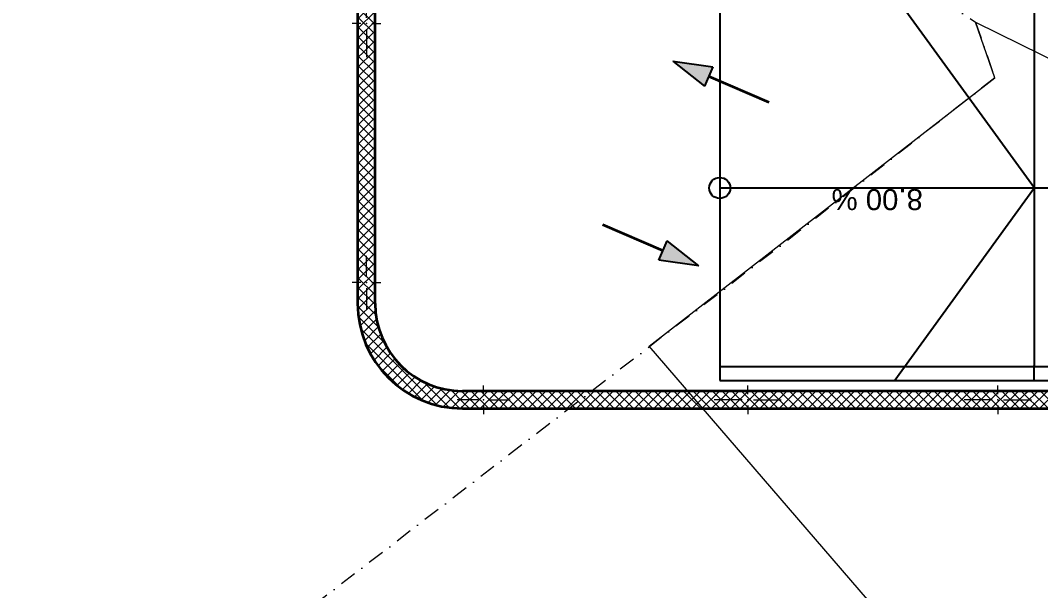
# Model space of a CAD drawing. Header units: millimetres. Extents: x -38220 to 93650, y -79022 to 35214.
# Drawn here: x -495 to 14085, y -27550 to -19407 of the extents above; entities that cross this region are included whole.
import ezdxf
from ezdxf.enums import TextEntityAlignment as Align

# ---------------------------------------------------------------- set-up
doc = ezdxf.new("R2010")
doc.units = ezdxf.units.MM
doc.header["$MEASUREMENT"] = 0
doc.linetypes.add('Dot & Dashed', pattern=[502.708322, 238.125, -132.291667, 0, -132.291655])
for name, color, linetype in [('A - Muret', 7, 'Continuous'), ('A - Shtyllat', 7, 'Continuous'), ('A -Polyline', 7, 'Continuous')]:
    doc.layers.add(name, color=color, linetype=linetype)
for name, color, linetype, lineweight in [('A - Muret_Pen_No__101', 252, 'Continuous', 13), ('A - Muret_Pen_No__7', 7, 'Continuous', 35), ('A - Parcelat_Pen_No__20', 1, 'Continuous', 0), ('A - Rampa_Pen_No__42', 8, 'Continuous', 25), ('A - Shtyllat_Pen_No__1', 7, 'Continuous', 13), ('A - Shtyllat_Pen_No__7', 7, 'Continuous', 35)]:
    doc.layers.add(name, color=color, linetype=linetype, lineweight=lineweight)
for name, color, linetype, lineweight, true_color in [('A - Parcelat_Pen_No__161', 7, 'Continuous', 13, 0x6a6a6a), ('A -Polyline_Pen_No__48', 7, 'Continuous', 25, 0xa80f02), ('A -Polyline_Pen_No__8', 7, 'Continuous', 35, 0xa80f02)]:
    doc.layers.add(name, color=color, linetype=linetype, lineweight=lineweight, true_color=true_color)
doc.styles.add('GENERATED_STYLE_2', font='')
doc.styles.get('GENERATED_STYLE_2').set_extended_font_data('Arial')
pattern_1 = [(45, (0, 0), (-68.9429, 68.9429), []), (135, (0, 0), (68.9429, 68.9429), [])]

# ---------------------------------------------------------------- blocks, each defined once
blk = doc.blocks.new('Wall_58', base_point=(4325, -19050))
at = {"layer": 'A - Muret_Pen_No__101', "linetype": 'Continuous', "lineweight": 13}
h = blk.add_hatch(dxfattribs=at)
h.set_pattern_fill('Concrete_Block', color=252, style=0, pattern_type=2)
h.set_pattern_definition(pattern_1)
h.paths.add_polyline_path([(4325, -19850), (4325, -23450), (4325, -23450), (4325, -22850), (4575, -22850), (4575, -19050), (4575, -19850)])
h = blk.add_hatch(dxfattribs=at)
h.set_pattern_fill('Concrete_Block', color=252, style=0, pattern_type=2)
h.set_pattern_definition(pattern_1)
h.paths.add_polyline_path([(4575, -19050), (4325, -19050), (4575, -19050)])
at = {"layer": 'A - Muret_Pen_No__7', "color": 7, "linetype": 'Continuous', "lineweight": 35, "flags": 128}
for points in [[(4575, -19050), (4325, -19050)], [(4575, -22850), (4575, -19050)], [(4325, -19850), (4325, -23450)]]:
    blk.add_lwpolyline(points, dxfattribs=at)
blk = doc.blocks.new('Wall_59', base_point=(5825, -24950))
at = {"layer": 'A - Muret_Pen_No__101', "linetype": 'Continuous', "lineweight": 13}
h = blk.add_hatch(dxfattribs=at)
h.set_pattern_fill('Concrete_Block', color=252, style=0, pattern_type=2)
h.set_pattern_definition(pattern_1)
h.paths.add_polyline_path([(6425, -24950), (9500, -24950), (9500, -24701), (10300, -24701), (10300, -24950), (13075, -24951), (13075, -24701), (13875, -24701), (13875, -24951), (16425, -24951), (16425, -24701), (17225, -24701), (17225, -24951), (22350, -24951), (22350, -24701), (6425, -24700)])
at = {"layer": 'A - Muret_Pen_No__7', "color": 7, "linetype": 'Continuous', "lineweight": 35, "flags": 128}
for points in [[(22350, -24701), (6425, -24700)], [(6425, -24950), (9500, -24950)], [(10300, -24950), (13075, -24951)], [(13875, -24951), (16425, -24951)]]:
    blk.add_lwpolyline(points, dxfattribs=at)
blk = doc.blocks.new('Wall_65', base_point=(4325, -23450))
at = {"layer": 'A - Muret_Pen_No__101', "linetype": 'Continuous', "lineweight": 13}
h = blk.add_hatch(dxfattribs=at)
h.set_pattern_fill('Concrete_Block', color=252, style=0, pattern_type=2)
h.set_pattern_definition(pattern_1)
h.paths.add_polyline_path([(4325, -23450, 0.414214), (5825, -24950), (5825, -24700, -0.414214), (4575, -23450)])
at = {"layer": 'A - Muret_Pen_No__7', "color": 7, "linetype": 'Continuous', "lineweight": 35}
for radius in [1500, 1250]:
    blk.add_arc((5825, -23450), radius, 179.9992, 269.9992, dxfattribs=at)
blk = doc.blocks.new('Column_186', base_point=(9900, -24826))
at = {"layer": 'A - Shtyllat', "linetype": 'Continuous', "lineweight": 0, "true_color": 0x000000}
h = blk.add_hatch(dxfattribs=at)
h.set_pattern_fill('Concrete_Block', color=18, style=0, pattern_type=2)
h.set_pattern_definition(pattern_1)
h.paths.add_polyline_path([(9500, -24950), (10300, -24950), (10300, -24701), (9500, -24701)])
h = blk.add_hatch(dxfattribs=at)
h.set_pattern_fill('Concrete_Block', color=18, style=0, pattern_type=2)
h.set_pattern_definition(pattern_1)
h.paths.add_polyline_path([(9500, -24950), (9500, -24951), (10300, -24951), (10300, -24950)])
at = {"layer": 'A - Shtyllat_Pen_No__1', "color": 7, "linetype": 'Continuous', "lineweight": 13}
for p, q in [((9900, -24746), (9900, -24621)), ((9820, -24826), (9420, -24826)), ((9900, -24906), (9900, -25031)), ((9980, -24826), (10380, -24826))]:
    blk.add_line(p, q, dxfattribs=at)
blk.add_point((9900, -24826), dxfattribs=at)
at = {"layer": 'A - Shtyllat_Pen_No__7', "color": 7, "linetype": 'Continuous', "lineweight": 35, "flags": 128}
blk.add_lwpolyline([(9500, -24950), (9500, -24951), (10300, -24951), (10300, -24950)], dxfattribs=at)
blk = doc.blocks.new('Column_188', base_point=(13475, -24826))
at = {"layer": 'A - Shtyllat', "linetype": 'Continuous', "lineweight": 0, "true_color": 0x000000}
h = blk.add_hatch(dxfattribs=at)
h.set_pattern_fill('Concrete_Block', color=18, style=0, pattern_type=2)
h.set_pattern_definition(pattern_1)
h.paths.add_polyline_path([(13075, -24951), (13875, -24951), (13875, -24701), (13075, -24701)])
h = blk.add_hatch(dxfattribs=at)
h.set_pattern_fill('Concrete_Block', color=18, style=0, pattern_type=2)
h.set_pattern_definition(pattern_1)
h.paths.add_polyline_path([(13075, -24951), (13075, -24951), (13875, -24951), (13875, -24951)])
at = {"layer": 'A - Shtyllat_Pen_No__1', "color": 7, "linetype": 'Continuous', "lineweight": 13}
for p, q in [((13475, -24746), (13475, -24621)), ((13395, -24826), (12995, -24826)), ((13475, -24906), (13475, -25031)), ((13555, -24826), (13955, -24826))]:
    blk.add_line(p, q, dxfattribs=at)
blk.add_point((13475, -24826), dxfattribs=at)
at = {"layer": 'A - Shtyllat_Pen_No__7', "color": 7, "linetype": 'Continuous', "lineweight": 35, "flags": 128}
blk.add_lwpolyline([(13075, -24951), (13075, -24951), (13875, -24951), (13875, -24951)], dxfattribs=at)
blk = doc.blocks.new('Column_193', base_point=(4450, -23150))
at = {"layer": 'A - Shtyllat', "linetype": 'Continuous', "lineweight": 0, "true_color": 0x000000}
h = blk.add_hatch(dxfattribs=at)
h.set_pattern_fill('Concrete_Block', color=18, style=0, pattern_type=2)
h.set_pattern_definition(pattern_1)
h.paths.add_polyline_path([(4325, -23450), (4575, -23450), (4575, -22850), (4325, -22850)])
h = blk.add_hatch(dxfattribs=at)
h.set_pattern_fill('Concrete_Block', color=18, style=0, pattern_type=2)
h.set_pattern_definition(pattern_1)
h.paths.add_polyline_path([(4575, -23450), (4575, -23450), (4575, -22850), (4575, -22850), (4575, -23450)])
h = blk.add_hatch(dxfattribs=at)
h.set_pattern_fill('Concrete_Block', color=18, style=0, pattern_type=2)
h.set_pattern_definition(pattern_1)
h.paths.add_polyline_path([(4575, -23450), (4325, -23450), (4575, -23450)])
at = {"layer": 'A - Shtyllat_Pen_No__1', "color": 7, "linetype": 'Continuous', "lineweight": 13}
for p, q in [((4450, -23070), (4450, -22770)), ((4370, -23150), (4245, -23150)), ((4530, -23150), (4655, -23150)), ((4450, -23230), (4450, -23530))]:
    blk.add_line(p, q, dxfattribs=at)
blk.add_point((4450, -23150), dxfattribs=at)
at = {"layer": 'A - Shtyllat_Pen_No__7', "color": 7, "linetype": 'Continuous', "lineweight": 35, "flags": 128}
blk.add_lwpolyline([(4575, -23450), (4575, -23450), (4575, -22850), (4575, -22850)], dxfattribs=at)
blk = doc.blocks.new('Column_194', base_point=(4450, -19450))
at = {"layer": 'A - Shtyllat', "linetype": 'Continuous', "lineweight": 0, "true_color": 0x000000}
h = blk.add_hatch(dxfattribs=at)
h.set_pattern_fill('Concrete_Block', color=18, style=0, pattern_type=2)
h.set_pattern_definition(pattern_1)
h.paths.add_polyline_path([(4325, -19850), (4325, -19850), (4325, -19050)])
h = blk.add_hatch(dxfattribs=at)
h.set_pattern_fill('Concrete_Block', color=18, style=0, pattern_type=2)
h.set_pattern_definition(pattern_1)
h.paths.add_polyline_path([(4325, -19850), (4575, -19850), (4575, -19050), (4325, -19050)])
at = {"layer": 'A - Shtyllat_Pen_No__1', "color": 7, "linetype": 'Continuous', "lineweight": 13}
for p, q in [((4450, -19370), (4450, -18970)), ((4370, -19450), (4245, -19450)), ((4450, -19530), (4450, -19930)), ((4530, -19450), (4655, -19450))]:
    blk.add_line(p, q, dxfattribs=at)
blk.add_point((4450, -19450), dxfattribs=at)
at = {"layer": 'A - Shtyllat_Pen_No__7', "color": 7, "linetype": 'Continuous', "lineweight": 35, "flags": 128}
for points in [[(4325, -19050), (4325, -19850)], [(4325, -19850), (4325, -19850)]]:
    blk.add_lwpolyline(points, dxfattribs=at)
blk = doc.blocks.new('Column_195', base_point=(6125, -24825))
at = {"layer": 'A - Shtyllat', "linetype": 'Continuous', "lineweight": 0, "true_color": 0x000000}
h = blk.add_hatch(dxfattribs=at)
h.set_pattern_fill('Concrete_Block', color=18, style=0, pattern_type=2)
h.set_pattern_definition(pattern_1)
h.paths.add_polyline_path([(5825, -24950), (6425, -24950), (6425, -24700), (5825, -24700)])
at = {"layer": 'A - Shtyllat_Pen_No__1', "color": 7, "linetype": 'Continuous', "lineweight": 13}
for p, q in [((6125, -24745), (6125, -24620)), ((6045, -24825), (5745, -24825)), ((6125, -24905), (6125, -25030)), ((6205, -24825), (6505, -24825))]:
    blk.add_line(p, q, dxfattribs=at)
blk.add_point((6125, -24825), dxfattribs=at)
at = {"layer": 'A - Shtyllat_Pen_No__7', "color": 7, "linetype": 'Continuous', "lineweight": 35, "flags": 128}
for points in [[(6425, -24700), (5825, -24700)], [(5825, -24950), (6425, -24950)]]:
    blk.add_lwpolyline(points, dxfattribs=at)
blk = doc.blocks.new('Straight Ramp 22_2')
at = {"layer": 'A - Rampa_Pen_No__42', "color": 8, "linetype": 'Continuous', "lineweight": 25}
for p, q in [((0, -2750), (0, 2750)), ((0, 2750), (10313, 2750)), ((4500, 0), (2500, 2750)), ((4492, 2750), (4492, 2550)), ((8725, 0), (6725, 2750)), ((10313, 2750), (7137, -2750)), ((10413, 2750), (7237, -2750)), ((10413, 2750), (17550, 2750)), ((13050, 0), (11050, 2750)), ((13042, 2750), (13042, 2550)), ((17550, 0), (15550, 2750)), ((17550, -2750), (17550, 2750)), ((0, 2550), (10197, 2550)), ((0, 2550), (10197, 2550)), ((4500, 2550), (4500, -2550)), ((10297, 2550), (17550, 2550)), ((10297, 2550), (17550, 2550)), ((13050, 2550), (13050, -2550)), ((0, 0), (8725, 0)), ((2500, -2750), (4500, 0)), ((6725, -2750), (8725, 0)), ((8825, 0), (17550, 0)), ((11050, -2750), (13050, 0)), ((15550, -2750), (17550, 0)), ((0, -2550), (7253, -2550)), ((0, -2550), (7253, -2550)), ((4492, -2750), (4492, -2550)), ((7353, -2550), (17550, -2550)), ((7353, -2550), (17550, -2550)), ((13042, -2750), (13042, -2550)), ((0, -2750), (7137, -2750)), ((7237, -2750), (17550, -2750))]:
    blk.add_line(p, q, dxfattribs=at)
for start, end in [(0, 180), (180, 0)]:
    blk.add_arc((0, 0), 150, start, end, dxfattribs=at)
for p in [(4484, 2550), (13034, 2550), (4484, -2550), (13034, -2550)]:
    blk.add_point(p, dxfattribs=at)
at = {"layer": 'A - Rampa_Pen_No__42', "color": 8, "linetype": 'Continuous', "lineweight": 25, "style": 'GENERATED_STYLE_2'}
for tag, p in [('ascentPercentage_0', (2250, 188)), ('percentage_0', (6637, 188)), ('percentage_1', (10912, 188)), ('ascentPercentage_1', (15300, 188))]:
    blk.add_attdef(tag, text='', height=300, dxfattribs=at).set_placement(p, align=Align.MIDDLE_CENTER)
blk = doc.blocks.new('Polyline_49', base_point=(7824, -22322))
at = {"layer": 'A -Polyline_Pen_No__48', "linetype": 'Continuous', "lineweight": 25, "true_color": 0xa80f02}
blk.add_hatch(color=14, dxfattribs=at).paths.add_polyline_path([(9202, -22914), (8747, -22555), (8628, -22831)])
at = {"layer": 'A -Polyline_Pen_No__48', "color": 14, "linetype": 'Continuous', "lineweight": 25, "true_color": 0xa80f02}
for p, q in [((8628, -22831), (8747, -22555)), ((9202, -22914), (8747, -22555)), ((9202, -22914), (8628, -22831))]:
    blk.add_line(p, q, dxfattribs=at)
at = {"layer": 'A -Polyline_Pen_No__8', "color": 14, "linetype": 'Continuous', "lineweight": 35, "true_color": 0xa80f02, "flags": 128}
blk.add_lwpolyline([(7824, -22322), (8687, -22693)], dxfattribs=at)
blk = doc.blocks.new('Polyline_50', base_point=(10206, -20579))
at = {"layer": 'A -Polyline_Pen_No__48', "linetype": 'Continuous', "lineweight": 25, "true_color": 0xa80f02}
blk.add_hatch(color=14, dxfattribs=at).paths.add_polyline_path([(8828, -19987), (9283, -20346), (9401, -20070)])
at = {"layer": 'A -Polyline_Pen_No__48', "color": 14, "linetype": 'Continuous', "lineweight": 25, "true_color": 0xa80f02}
for p, q in [((8828, -19987), (9401, -20070)), ((8828, -19987), (9283, -20346)), ((9401, -20070), (9283, -20346))]:
    blk.add_line(p, q, dxfattribs=at)
at = {"layer": 'A -Polyline_Pen_No__8', "color": 14, "linetype": 'Continuous', "lineweight": 35, "true_color": 0xa80f02, "flags": 128}
blk.add_lwpolyline([(10206, -20579), (9342, -20208)], dxfattribs=at)

msp = doc.modelspace()

# ---------------------------------------------------------------- linework, layer by layer
at = {"layer": 'A - Parcelat_Pen_No__161', "color": 251, "linetype": 'Dot & Dashed', "lineweight": 13, "true_color": 0x6a6a6a}
for points in [[(10992, -17978), (13156, -19434)], [(13156, -19434), (13430, -20228)], [(13430, -20228), (10656, -22404)], [(10656, -22404), (-495, -30987)]]:
    msp.add_lwpolyline(points, dxfattribs=at)
at = {"layer": 'A - Parcelat_Pen_No__20', "color": 1, "linetype": 'Continuous', "lineweight": 0}
msp.add_lwpolyline([(16483, -33328), (8490, -24061), (13430, -20228), (13156, -19434), (16010, -20836)], dxfattribs=at)

# ---------------------------------------------------------------- block references
at = {"layer": 'A - Muret', "color": 7, "lineweight": 35}
for name, p in [('Wall_58', (4325, -19050)), ('Wall_65', (4325, -23450)), ('Wall_59', (5825, -24950))]:
    msp.add_blockref(name, p, dxfattribs=at)
at = {"layer": 'A - Rampa_Pen_No__42', "color": 8, "linetype": 'Continuous', "lineweight": 25}
ref = msp.add_blockref('Straight Ramp 22_2', (9500, -21800), dxfattribs=dict(at, xscale=-1, zscale=1000, rotation=180))
ref.add_attrib('percentage', '22.22 %', dxfattribs={"color": 8, "linetype": 'Continuous', "lineweight": 25, "height": 300, "rotation": 180, "style": 'GENERATED_STYLE_2'}).set_placement((16137, -21966), align=Align.MIDDLE_CENTER)
ref.add_attrib('percentage_1', '22.22 %', dxfattribs={"color": 8, "linetype": 'Continuous', "lineweight": 25, "height": 300, "rotation": 180, "style": 'GENERATED_STYLE_2'}).set_placement((20412, -21966), align=Align.MIDDLE_CENTER)
ref.add_attrib('ascentPercentage', '8.00 %', dxfattribs={"color": 8, "linetype": 'Continuous', "lineweight": 25, "height": 300, "rotation": 180, "style": 'GENERATED_STYLE_2'}).set_placement((11750, -21966), align=Align.MIDDLE_CENTER)
ref.add_attrib('ascentPercentage_1', '8.00 %', dxfattribs={"color": 8, "linetype": 'Continuous', "lineweight": 25, "height": 300, "rotation": 180, "style": 'GENERATED_STYLE_2'}).set_placement((24800, -21966), align=Align.MIDDLE_CENTER)
at = {"layer": 'A - Shtyllat', "color": 7, "lineweight": 35}
for name, p in [('Column_194', (4450, -19450)), ('Column_193', (4450, -23150)), ('Column_195', (6125, -24825)), ('Column_186', (9900, -24826)), ('Column_188', (13475, -24826))]:
    msp.add_blockref(name, p, dxfattribs=at)
at = {"layer": 'A -Polyline', "color": 14, "linetype": 'Continuous', "lineweight": 35, "true_color": 0xa80f02}
for name, p in [('Polyline_50', (10206, -20579)), ('Polyline_49', (7824, -22322))]:
    msp.add_blockref(name, p, dxfattribs=at)

doc.saveas('drawing.dxf')
